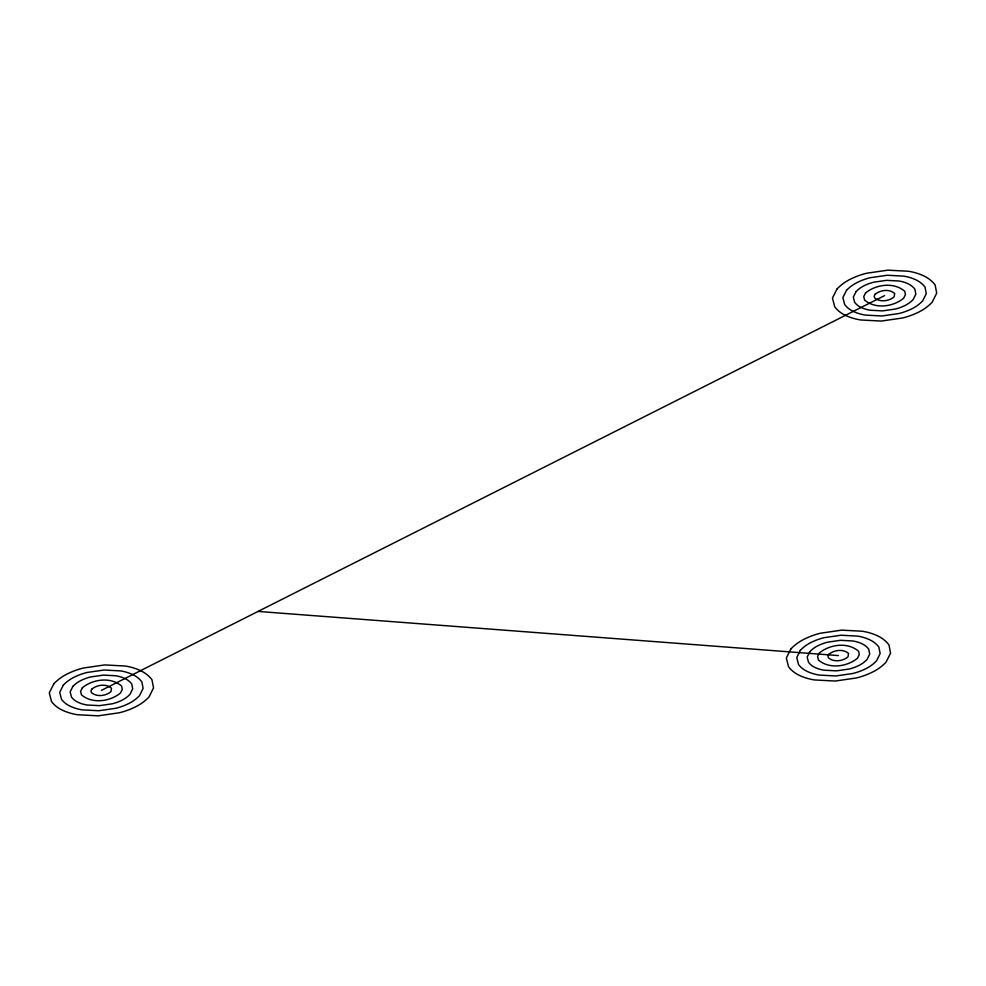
<?xml version="1.0" encoding="UTF-8"?>
<svg xmlns="http://www.w3.org/2000/svg" width="986" height="986" viewBox="0 0 986 986"><rect width="100%" height="100%" fill="white"/><g stroke="black" fill="none" stroke-linecap="round" stroke-linejoin="round"><path stroke-width="1.48" d="M101.41 690.385L884.59 295.615M258.049 611.431L838.445 655.591M53.823 683.791L49.3 692.85L51.543 701.576A39.28 30.948 -21.7 0 0 62.254 710.13A61.514 48.474 -21.7 0 0 77.5 714.739L98.156 715.836L119.343 712.767A61.514 48.474 -21.7 0 0 135.957 706.642A39.28 30.948 -21.7 0 0 149.009 696.979L153.533 687.92L151.955 679.724A41.708 32.871 -21.7 0 0 140.579 670.653A61.514 48.474 -21.7 0 0 125.333 666.031L104.676 664.934L83.49 668.003A61.514 48.474 -21.7 0 0 66.875 674.128A39.28 30.948 -21.7 0 0 53.823 683.791M63.338 685.11L59.727 692.357L61.514 699.345A31.429 24.761 -21.7 0 0 70.092 706.173A49.214 38.787 -21.7 0 0 82.282 709.871L98.81 710.746L115.756 708.293A49.214 38.787 -21.7 0 0 129.055 703.388A31.429 24.761 -21.7 0 0 139.494 695.66L143.106 688.413L141.848 681.856A33.364 26.289 -21.7 0 0 132.74 674.597A49.214 38.787 -21.7 0 0 120.551 670.899L104.023 670.024L87.076 672.477A49.214 38.787 -21.7 0 0 73.777 677.382A31.429 24.761 -21.7 0 0 63.338 685.11M72.853 686.429L70.142 691.864L71.485 697.102A23.565 18.574 -21.7 0 0 77.919 702.229A36.913 29.087 -21.7 0 0 87.064 705.002L99.463 705.656L112.17 703.807A36.913 29.087 -21.7 0 0 122.141 700.146A23.565 18.574 -21.7 0 0 129.967 694.341L132.679 688.906L131.742 683.988A25.02 19.72 -21.7 0 0 124.914 678.541A36.913 29.087 -21.7 0 0 115.769 675.767L103.37 675.114L90.663 676.963A36.913 29.087 -21.7 0 0 80.692 680.636A23.565 18.574 -21.7 0 0 72.853 686.429M82.38 687.747L80.569 691.371L81.468 694.859C92.117 704.115 110.087 701.65 120.452 693.022L122.264 689.399L121.635 686.12C110.987 676.63 92.832 679.058 82.38 687.747M91.895 689.066L90.995 690.878L91.439 692.628C96.764 697.25 105.748 696.017 110.937 691.704L111.529 688.253C106.205 683.508 97.121 684.715 91.895 689.066M836.991 289.021L832.467 298.08L834.711 306.806A39.28 30.948 -21.7 0 0 845.421 315.347A61.514 48.474 -21.7 0 0 860.667 319.969L881.324 321.066L902.51 317.997A61.514 48.474 -21.7 0 0 919.125 311.872A39.28 30.948 -21.7 0 0 932.177 302.209L936.7 293.15L935.122 284.954A41.708 32.871 -21.7 0 0 923.746 275.87A61.514 48.474 -21.7 0 0 908.5 271.261L887.844 270.164L866.657 273.233A61.514 48.474 -21.7 0 0 850.043 279.358A39.28 30.948 -21.7 0 0 836.991 289.021M846.506 290.34L842.894 297.587L844.682 304.563A31.429 24.761 -21.7 0 0 853.26 311.403A49.214 38.787 -21.7 0 0 865.449 315.101L881.977 315.976L898.924 313.523A49.214 38.787 -21.7 0 0 912.223 308.618A31.429 24.761 -21.7 0 0 922.662 300.89L926.273 293.643L925.016 287.086A33.364 26.289 -21.7 0 0 915.908 279.827A49.214 38.787 -21.7 0 0 903.718 276.129L887.19 275.254L870.244 277.707A49.214 38.787 -21.7 0 0 856.945 282.612A31.429 24.761 -21.7 0 0 846.506 290.34M856.033 291.659L853.321 297.094L854.665 302.332A23.565 18.574 -21.7 0 0 861.086 307.459A36.913 29.087 -21.7 0 0 870.231 310.233L882.63 310.886L895.337 309.037A36.913 29.087 -21.7 0 0 905.308 305.364A23.565 18.574 -21.7 0 0 913.147 299.571L915.858 294.136L914.909 289.218A25.02 19.72 -21.7 0 0 908.081 283.771A36.913 29.087 -21.7 0 0 898.936 280.998L886.537 280.344L873.83 282.193A36.913 29.087 -21.7 0 0 863.859 285.854A23.565 18.574 -21.7 0 0 856.033 291.659M865.548 292.978L863.736 296.601L864.636 300.089C875.285 309.333 893.254 306.868 903.62 298.253L905.431 294.629L904.803 291.351C894.166 281.86 876.012 284.288 865.548 292.978M875.063 294.296L874.163 296.108L874.607 297.858C879.931 302.48 888.916 301.248 894.105 296.934L894.696 293.483C889.372 288.738 880.301 289.946 875.063 294.296M790.846 648.998L786.323 658.056L788.566 666.782A39.28 30.948 -21.7 0 0 799.276 675.336A61.514 48.474 -21.7 0 0 814.522 679.946L835.179 681.043L856.366 677.974A61.514 48.474 -21.7 0 0 872.98 671.848A39.28 30.948 -21.7 0 0 886.032 662.185L890.555 653.126L888.978 644.93A41.708 32.871 -21.7 0 0 877.602 635.859A61.514 48.474 -21.7 0 0 862.356 631.237L841.699 630.14L820.512 633.209A61.514 48.474 -21.7 0 0 803.898 639.335A39.28 30.948 -21.7 0 0 790.846 648.998M800.361 650.316L796.75 657.563L798.537 664.552A31.429 24.761 -21.7 0 0 807.115 671.38A49.214 38.787 -21.7 0 0 819.304 675.077L835.832 675.952L852.779 673.5A49.214 38.787 -21.7 0 0 866.078 668.594A31.429 24.761 -21.7 0 0 876.517 660.866L880.128 653.619L878.871 647.062A33.364 26.289 -21.7 0 0 869.763 639.803A49.214 38.787 -21.7 0 0 857.573 636.106L841.046 635.23L824.099 637.683A49.214 38.787 -21.7 0 0 810.8 642.589A31.429 24.761 -21.7 0 0 800.361 650.316M809.888 651.635L807.164 657.07L808.52 662.309A23.565 18.574 -21.7 0 0 814.941 667.436A36.913 29.087 -21.7 0 0 824.086 670.209L836.485 670.862L849.192 669.026A36.913 29.087 -21.7 0 0 859.163 665.353A23.565 18.574 -21.7 0 0 867.002 659.548L869.714 654.112L868.765 649.195A25.02 19.72 -21.7 0 0 861.937 643.747A36.913 29.087 -21.7 0 0 852.791 640.974L840.392 640.321L827.685 642.169A36.913 29.087 -21.7 0 0 817.714 645.842A23.565 18.574 -21.7 0 0 809.888 651.635M819.403 652.954L817.591 656.577L818.491 660.065C829.14 669.321 847.11 666.856 857.475 658.229L859.287 654.605L858.658 651.327C848.022 641.837 829.867 644.265 819.403 652.954M828.918 654.273L828.018 656.084L828.462 657.835C833.786 662.456 842.771 661.224 847.96 656.91L848.552 653.459C843.227 648.714 834.156 649.922 828.918 654.273"/></g></svg>
